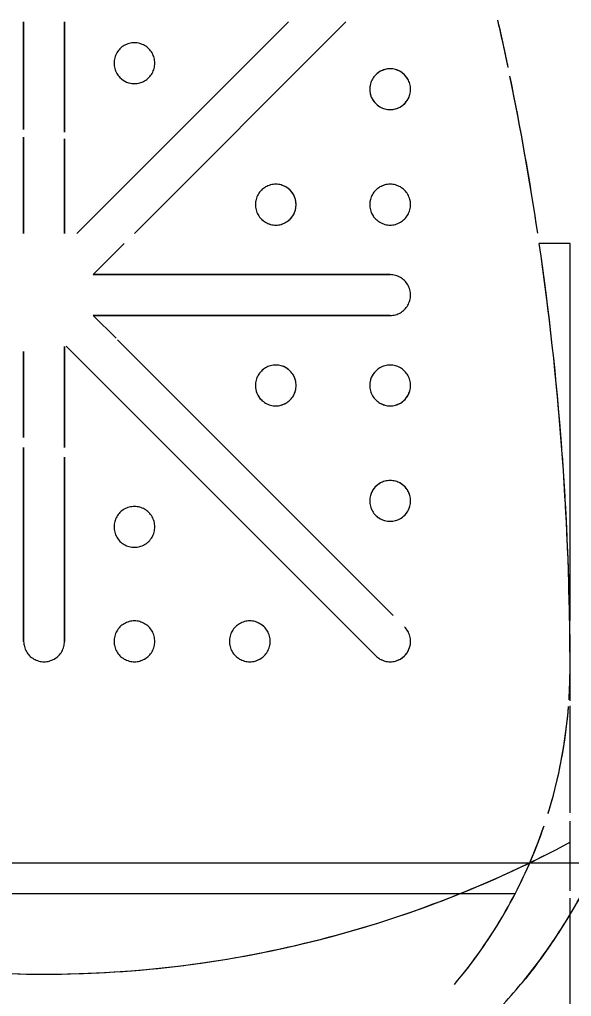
# Model space of a CAD drawing. Header units: inches. Extents: x -11331628 to 26860, y -6840660 to 4773.
# Drawn here: x 2371.128 to 2372.819, y -2145.606 to -2142.614 of the extents above; entities that cross this region are included whole.
import ezdxf
from ezdxf import colors
from ezdxf.entities.mleader import LeaderData, LeaderLine
from ezdxf.math import Vec2, Vec3

# ---------------------------------------------------------------- set-up
doc = ezdxf.new("R2010")
doc.units = ezdxf.units.IN
doc.header["$LTSCALE"] = 0.5
doc.header["$MEASUREMENT"] = 0
doc.layers.get('Defpoints').update_dxf_attribs({"color": 140})
doc.layers.add('A-HATH', color=9, linetype='Continuous')
doc.layers.add('DETL-1', color=9, linetype='Continuous')
doc.layers.add('Q-SPCQ', color=91, linetype='Continuous', lineweight=18)
doc.layers.add('TEXT 3', color=41, linetype='Continuous', lineweight=15)
doc.styles.add('TEXT-ITALIC', font='ariali.ttf')

# ---------------------------------------------------------------- blocks, each defined once
blk = doc.blocks.new('QF_Nespresso - COFFEE MAKER - Vertuo XN910840 - QF_Nespresso - COFFEE MAKER - Vertuo XN910840-8075423-L1 Overall Plan')
at = {"layer": 'Q-SPCQ'}
for p, q in [((-0.1744, -1.5739), (-0.1744, -1.2435)), ((-0.1744, -1.2435), (-0.1744, -1.5739)), ((-0.0494, -1.2435), (-0.0494, -1.5812)), ((-0.0494, -1.5812), (-0.0494, -1.2435)), ((-0.0114, -1.8915), (0.6367, -1.2435)), ((0.6367, -1.2435), (-0.0114, -1.8915)), ((0.8134, -1.2435), (0.1654, -1.8915)), ((0.1654, -1.8915), (0.8134, -1.2435)), ((-0.1744, -1.8915), (-0.1744, -1.5967)), ((-0.1744, -1.5967), (-0.1744, -1.8915)), ((-0.0494, -1.6015), (-0.0494, -1.8915)), ((-0.0494, -1.8915), (-0.0494, -1.6015)), ((0.1339, -1.923), (0.039, -2.018)), ((0.039, -2.018), (0.1339, -1.923)), ((1.5, -1.923), (1.4057, -1.923)), ((1.5, -3.0768), (1.5, -1.923)), ((1.5, -3.0769), (1.5, -1.923)), ((0.039, -2.018), (0.9487, -2.018)), ((0.9487, -2.018), (0.039, -2.018)), ((0.9487, -2.143), (0.039, -2.143)), ((0.039, -2.143), (0.1088, -2.2128)), ((0.1088, -2.2128), (0.039, -2.143)), ((0.039, -2.143), (0.9487, -2.143)), ((-0.0494, -2.2379), (-0.0494, -2.5474)), ((-0.0494, -2.5474), (-0.0494, -2.2379)), ((0.9045, -3.1853), (-0.0436, -2.2372)), ((-0.0436, -2.2372), (0.9045, -3.1853)), ((0.1136, -2.2176), (0.9582, -3.0622)), ((0.9582, -3.0622), (0.1136, -2.2176)), ((-0.1744, -2.5164), (-0.1744, -2.2534)), ((-0.1744, -2.2534), (-0.1744, -2.5164)), ((-0.1744, -3.1411), (-0.1744, -2.5474)), ((-0.1744, -2.5474), (-0.1744, -3.1411)), ((-0.0494, -2.5766), (-0.0494, -3.1411)), ((-0.0494, -3.1411), (-0.0494, -2.5766)), ((1.5, -3.1948), (1.5, -3.1202)), ((1.5, -3.3235), (1.5, -3.1203)), ((1.5, -3.3233), (1.5, -3.2237)), ((1.5, -3.666), (1.5, -3.3388)), ((1.5, -3.6662), (1.5, -3.339)), ((1.5, -3.9048), (1.5, -3.6915)), ((1.5, -3.9051), (1.5, -3.6917)), ((-1.5613, -3.8191), (1.5613, -3.8191)), ((1.3315, -3.9146), (-1.3315, -3.9146)), ((1.5, -4.6867), (1.5, -3.9274)), ((1.5, -4.6867), (1.5, -3.9277))]:
    blk.add_line(p, q, dxfattribs=at)
for centre, radius, start, end in [((-7.5213, -3.2237), 9.0213, 12.21284, 12.70941), ((0.165, -1.3703), 0.0625, 120, 135), ((0.165, -1.3703), 0.0625, 120, 135), ((0.165, -1.3703), 0.0625, 105, 120), ((0.165, -1.3703), 0.0625, 105, 120), ((0.165, -1.3703), 0.0625, 90, 105), ((0.165, -1.3703), 0.0625, 90, 105), ((0.165, -1.3703), 0.0625, 75, 90), ((0.165, -1.3703), 0.0625, 75, 90), ((0.165, -1.3703), 0.0625, 60, 75), ((0.165, -1.3703), 0.0625, 60, 75), ((0.165, -1.3703), 0.0625, 45, 60), ((0.165, -1.3703), 0.0625, 45, 60), ((0.165, -1.3703), 0.0625, 150, 165), ((0.165, -1.3703), 0.0625, 150, 165), ((0.165, -1.3703), 0.0625, 135, 150), ((0.165, -1.3703), 0.0625, 135, 150), ((0.165, -1.3703), 0.0625, 30, 45), ((0.165, -1.3703), 0.0625, 30, 45), ((0.165, -1.3703), 0.0625, 15, 30), ((0.165, -1.3703), 0.0625, 15, 30), ((-7.5213, -3.2237), 9.0213, 11.79441, 12.17591), ((0.165, -1.3703), 0.0625, 165, 180), ((0.165, -1.3703), 0.0625, 165, 180), ((0.165, -1.3703), 0.0625, 180, 195), ((0.165, -1.3703), 0.0625, 180, 195), ((0.165, -1.3703), 0.0625, 360, 15), ((0.165, -1.3703), 0.0625, 360, 15), ((0.165, -1.3703), 0.0625, 345, 360), ((0.165, -1.3703), 0.0625, 345, 360), ((0.165, -1.3703), 0.0625, 195, 210), ((0.165, -1.3703), 0.0625, 195, 210), ((0.165, -1.3703), 0.0625, 210, 225), ((0.165, -1.3703), 0.0625, 210, 225), ((0.165, -1.3703), 0.0625, 315, 330), ((0.165, -1.3703), 0.0625, 315, 330), ((0.165, -1.3703), 0.0625, 330, 345), ((0.165, -1.3703), 0.0625, 330, 345), ((0.9487, -1.45), 0.0625, 135, 150), ((0.9487, -1.45), 0.0625, 135, 150), ((0.9487, -1.45), 0.0625, 90, 135), ((0.9487, -1.45), 0.0625, 120, 135), ((0.9487, -1.45), 0.0625, 105, 120), ((0.9487, -1.45), 0.0625, 90, 105), ((0.9487, -1.45), 0.0625, 75, 90), ((0.9487, -1.45), 0.0625, 30, 90), ((0.9487, -1.45), 0.0625, 60, 75), ((0.9487, -1.45), 0.0625, 45, 60), ((0.9487, -1.45), 0.0625, 30, 45), ((0.165, -1.3703), 0.0625, 225, 240), ((0.165, -1.3703), 0.0625, 225, 270), ((0.165, -1.3703), 0.0625, 240, 255), ((0.165, -1.3703), 0.0625, 255, 270), ((0.165, -1.3703), 0.0625, 270, 285), ((0.165, -1.3703), 0.0625, 270, 285), ((0.165, -1.3703), 0.0625, 285, 300), ((0.165, -1.3703), 0.0625, 285, 300), ((0.165, -1.3703), 0.0625, 300, 315), ((0.165, -1.3703), 0.0625, 300, 315), ((0.9487, -1.45), 0.0625, 165, 180), ((0.9487, -1.45), 0.0625, 165, 240), ((0.9487, -1.45), 0.0625, 150, 165), ((0.9487, -1.45), 0.0625, 150, 165), ((0.9487, -1.45), 0.0625, 15, 30), ((0.9487, -1.45), 0.0625, 15, 30), ((0.9487, -1.45), 0.0625, 0, 15), ((0.9487, -1.45), 0.0625, 360, 15), ((-7.5213, -3.2237), 9.0213, 8.49842, 11.59633), ((0.9487, -1.45), 0.0625, 180, 195), ((0.9487, -1.45), 0.0625, 345, 0), ((0.9487, -1.45), 0.0625, 345, 360), ((0.9487, -1.45), 0.0625, 195, 210), ((0.9487, -1.45), 0.0625, 210, 225), ((0.9487, -1.45), 0.0625, 225, 240), ((0.9487, -1.45), 0.0625, 270, 345), ((0.9487, -1.45), 0.0625, 300, 315), ((0.9487, -1.45), 0.0625, 315, 330), ((0.9487, -1.45), 0.0625, 330, 345), ((0.9487, -1.45), 0.0625, 240, 255), ((0.9487, -1.45), 0.0625, 240, 270), ((0.9487, -1.45), 0.0625, 255, 270), ((0.9487, -1.45), 0.0625, 270, 285), ((0.9487, -1.45), 0.0625, 285, 300), ((0.5982, -1.8036), 0.0625, 120, 150), ((0.5982, -1.8036), 0.0625, 135, 150), ((0.5982, -1.8036), 0.0625, 120, 135), ((0.5982, -1.8036), 0.0625, 105, 120), ((0.5982, -1.8036), 0.0625, 105, 120), ((0.5982, -1.8036), 0.0625, 90, 105), ((0.5982, -1.8036), 0.0625, 90, 105), ((0.5982, -1.8036), 0.0625, 75, 90), ((0.5982, -1.8036), 0.0625, 330, 90), ((0.5982, -1.8036), 0.0625, 60, 75), ((0.5982, -1.8036), 0.0625, 45, 60), ((0.5982, -1.8036), 0.0625, 30, 45), ((0.9487, -1.8036), 0.0625, 135, 150), ((0.9487, -1.8036), 0.0625, 135, 150), ((0.9487, -1.8036), 0.0625, 120, 135), ((0.9487, -1.8036), 0.0625, 120, 135), ((0.9487, -1.8036), 0.0625, 90, 120), ((0.9487, -1.8036), 0.0625, 105, 120), ((0.9487, -1.8036), 0.0625, 90, 105), ((0.9487, -1.8036), 0.0625, 75, 90), ((0.9487, -1.8036), 0.0625, 75, 90), ((0.9487, -1.8036), 0.0625, 60, 75), ((0.9487, -1.8036), 0.0625, 60, 75), ((0.9487, -1.8036), 0.0625, 45, 60), ((0.9487, -1.8036), 0.0625, 45, 60), ((0.9487, -1.8036), 0.0625, 30, 45), ((0.9487, -1.8036), 0.0625, 30, 45), ((0.5982, -1.8036), 0.0625, 165, 180), ((0.5982, -1.8036), 0.0625, 165, 180), ((0.5982, -1.8036), 0.0625, 150, 165), ((0.5982, -1.8036), 0.0625, 150, 165), ((0.5982, -1.8036), 0.0625, 15, 30), ((0.5982, -1.8036), 0.0625, 360, 15), ((0.9487, -1.8036), 0.0625, 150, 180), ((0.9487, -1.8036), 0.0625, 165, 180), ((0.9487, -1.8036), 0.0625, 150, 165), ((0.9487, -1.8036), 0.0625, 15, 30), ((0.9487, -1.8036), 0.0625, 15, 30), ((0.9487, -1.8036), 0.0625, 0, 15), ((0.9487, -1.8036), 0.0625, 345, 15), ((0.5982, -1.8036), 0.0625, 180, 195), ((0.5982, -1.8036), 0.0625, 180, 195), ((0.5982, -1.8036), 0.0625, 195, 210), ((0.5982, -1.8036), 0.0625, 195, 210), ((0.5982, -1.8036), 0.0625, 330, 345), ((0.5982, -1.8036), 0.0625, 345, 360), ((0.9487, -1.8036), 0.0625, 180, 195), ((0.9487, -1.8036), 0.0625, 180, 195), ((0.9487, -1.8036), 0.0625, 195, 210), ((0.9487, -1.8036), 0.0625, 195, 225), ((0.9487, -1.8036), 0.0625, 330, 345), ((0.9487, -1.8036), 0.0625, 330, 345), ((0.9487, -1.8036), 0.0625, 345, 0), ((0.5982, -1.8036), 0.0625, 210, 225), ((0.5982, -1.8036), 0.0625, 210, 225), ((0.5982, -1.8036), 0.0625, 225, 240), ((0.5982, -1.8036), 0.0625, 225, 255), ((0.5982, -1.8036), 0.0625, 270, 330), ((0.5982, -1.8036), 0.0625, 300, 315), ((0.5982, -1.8036), 0.0625, 315, 330), ((0.9487, -1.8036), 0.0625, 210, 225), ((0.9487, -1.8036), 0.0625, 225, 240), ((0.9487, -1.8036), 0.0625, 225, 240), ((0.9487, -1.8036), 0.0625, 300, 315), ((0.9487, -1.8036), 0.0625, 300, 315), ((0.9487, -1.8036), 0.0625, 315, 330), ((0.9487, -1.8036), 0.0625, 315, 330), ((0.5982, -1.8036), 0.0625, 240, 255), ((0.5982, -1.8036), 0.0625, 255, 270), ((0.5982, -1.8036), 0.0625, 255, 270), ((0.5982, -1.8036), 0.0625, 270, 285), ((0.5982, -1.8036), 0.0625, 285, 300), ((0.9487, -1.8036), 0.0625, 240, 255), ((0.9487, -1.8036), 0.0625, 240, 255), ((0.9487, -1.8036), 0.0625, 255, 270), ((0.9487, -1.8036), 0.0625, 255, 270), ((0.9487, -1.8036), 0.0625, 270, 285), ((0.9487, -1.8036), 0.0625, 270, 285), ((0.9487, -1.8036), 0.0625, 285, 300), ((0.9487, -1.8036), 0.0625, 285, 300), ((-7.5213, -3.2237), 9.0213, 4.2957, 8.29009), ((-7.5213, -3.2237), 9.0213, 0.18473, 8), ((0.9487, -2.0805), 0.0625, 75, 90), ((0.9487, -2.0805), 0.0625, 75, 90), ((0.9487, -2.0805), 0.0625, 60, 75), ((0.9487, -2.0805), 0.0625, 60, 75), ((0.9487, -2.0805), 0.0625, 45, 60), ((0.9487, -2.0805), 0.0625, 45, 60), ((0.9487, -2.0805), 0.0625, 30, 45), ((0.9487, -2.0805), 0.0625, 30, 45), ((0.9487, -2.0805), 0.0625, 15, 30), ((0.9487, -2.0805), 0.0625, 15, 30), ((0.9487, -2.0805), 0.0625, 0, 15), ((0.9487, -2.0805), 0.0625, 345, 15), ((0.9487, -2.0805), 0.0625, 345, 0), ((0.9487, -2.0805), 0.0625, 315, 330), ((0.9487, -2.0805), 0.0625, 315, 330), ((0.9487, -2.0805), 0.0625, 330, 345), ((0.9487, -2.0805), 0.0625, 330, 345), ((0.9487, -2.0805), 0.0625, 270, 285), ((0.9487, -2.0805), 0.0625, 270, 285), ((0.9487, -2.0805), 0.0625, 285, 300), ((0.9487, -2.0805), 0.0625, 285, 300), ((0.9487, -2.0805), 0.0625, 300, 315), ((0.9487, -2.0805), 0.0625, 300, 315), ((0.5982, -2.3574), 0.0625, 105, 135), ((0.5982, -2.3574), 0.0625, 120, 135), ((0.5982, -2.3574), 0.0625, 105, 120), ((0.5982, -2.3574), 0.0625, 90, 105), ((0.5982, -2.3574), 0.0625, 90, 105), ((0.5982, -2.3574), 0.0625, 75, 90), ((0.5982, -2.3574), 0.0625, 270, 90), ((0.5982, -2.3574), 0.0625, 60, 75), ((0.5982, -2.3574), 0.0625, 45, 60), ((0.9487, -2.3574), 0.0625, 120, 135), ((0.9487, -2.3574), 0.0625, 120, 135), ((0.9487, -2.3574), 0.0625, 90, 120), ((0.9487, -2.3574), 0.0625, 105, 120), ((0.9487, -2.3574), 0.0625, 90, 105), ((0.9487, -2.3574), 0.0625, 75, 90), ((0.9487, -2.3574), 0.0625, 60, 90), ((0.9487, -2.3574), 0.0625, 60, 75), ((0.9487, -2.3574), 0.0625, 45, 60), ((0.9487, -2.3574), 0.0625, 30, 60), ((0.5982, -2.3574), 0.0625, 150, 165), ((0.5982, -2.3574), 0.0625, 150, 165), ((0.5982, -2.3574), 0.0625, 135, 150), ((0.5982, -2.3574), 0.0625, 135, 150), ((0.5982, -2.3574), 0.0625, 30, 45), ((0.5982, -2.3574), 0.0625, 15, 30), ((0.9487, -2.3574), 0.0625, 135, 180), ((0.9487, -2.3574), 0.0625, 150, 165), ((0.9487, -2.3574), 0.0625, 135, 150), ((0.9487, -2.3574), 0.0625, 30, 45), ((0.9487, -2.3574), 0.0625, 15, 30), ((0.9487, -2.3574), 0.0625, 15, 30), ((0.5982, -2.3574), 0.0625, 165, 180), ((0.5982, -2.3574), 0.0625, 165, 180), ((0.5982, -2.3574), 0.0625, 180, 195), ((0.5982, -2.3574), 0.0625, 180, 225), ((0.5982, -2.3574), 0.0625, 360, 15), ((0.5982, -2.3574), 0.0625, 345, 360), ((0.9487, -2.3574), 0.0625, 165, 180), ((0.9487, -2.3574), 0.0625, 180, 195), ((0.9487, -2.3574), 0.0625, 180, 195), ((0.9487, -2.3574), 0.0625, 0, 15), ((0.9487, -2.3574), 0.0625, 360, 15), ((0.9487, -2.3574), 0.0625, 345, 0), ((0.9487, -2.3574), 0.0625, 345, 360), ((0.5982, -2.3574), 0.0625, 195, 210), ((0.5982, -2.3574), 0.0625, 210, 225), ((0.5982, -2.3574), 0.0625, 315, 330), ((0.5982, -2.3574), 0.0625, 330, 345), ((0.9487, -2.3574), 0.0625, 195, 210), ((0.9487, -2.3574), 0.0625, 195, 210), ((0.9487, -2.3574), 0.0625, 210, 225), ((0.9487, -2.3574), 0.0625, 210, 225), ((0.9487, -2.3574), 0.0625, 300, 345), ((0.9487, -2.3574), 0.0625, 315, 330), ((0.9487, -2.3574), 0.0625, 330, 345), ((0.5982, -2.3574), 0.0625, 225, 240), ((0.5982, -2.3574), 0.0625, 225, 240), ((0.5982, -2.3574), 0.0625, 240, 255), ((0.5982, -2.3574), 0.0625, 240, 255), ((0.5982, -2.3574), 0.0625, 255, 270), ((0.5982, -2.3574), 0.0625, 255, 270), ((0.5982, -2.3574), 0.0625, 270, 285), ((0.5982, -2.3574), 0.0625, 285, 300), ((0.5982, -2.3574), 0.0625, 300, 315), ((0.9487, -2.3574), 0.0625, 225, 240), ((0.9487, -2.3574), 0.0625, 225, 240), ((0.9487, -2.3574), 0.0625, 240, 255), ((0.9487, -2.3574), 0.0625, 240, 270), ((0.9487, -2.3574), 0.0625, 255, 270), ((0.9487, -2.3574), 0.0625, 270, 300), ((0.9487, -2.3574), 0.0625, 270, 285), ((0.9487, -2.3574), 0.0625, 285, 300), ((0.9487, -2.3574), 0.0625, 300, 315), ((-7.5213, -3.2237), 9.0213, 0.93276, 4.14505), ((0.9487, -2.711), 0.0625, 90, 165), ((0.9487, -2.711), 0.0625, 120, 135), ((0.9487, -2.711), 0.0625, 105, 120), ((0.9487, -2.711), 0.0625, 90, 105), ((0.9487, -2.711), 0.0625, 75, 90), ((0.9487, -2.711), 0.0625, 15, 90), ((0.9487, -2.711), 0.0625, 60, 75), ((0.9487, -2.711), 0.0625, 45, 60), ((0.9487, -2.711), 0.0625, 150, 165), ((0.9487, -2.711), 0.0625, 135, 150), ((0.9487, -2.711), 0.0625, 30, 45), ((0.9487, -2.711), 0.0625, 15, 30), ((0.9487, -2.711), 0.0625, 165, 180), ((0.9487, -2.711), 0.0625, 165, 195), ((0.9487, -2.711), 0.0625, 180, 195), ((0.9487, -2.711), 0.0625, 0, 15), ((0.9487, -2.711), 0.0625, 360, 15), ((0.9487, -2.711), 0.0625, 345, 0), ((0.9487, -2.711), 0.0625, 345, 0), ((0.165, -2.7906), 0.0625, 135, 150), ((0.165, -2.7906), 0.0625, 135, 150), ((0.165, -2.7906), 0.0625, 120, 135), ((0.165, -2.7906), 0.0625, 120, 135), ((0.165, -2.7906), 0.0625, 105, 120), ((0.165, -2.7906), 0.0625, 105, 120), ((0.165, -2.7906), 0.0625, 90, 105), ((0.165, -2.7906), 0.0625, 90, 105), ((0.165, -2.7906), 0.0625, 75, 90), ((0.165, -2.7906), 0.0625, 75, 90), ((0.165, -2.7906), 0.0625, 60, 75), ((0.165, -2.7906), 0.0625, 60, 75), ((0.165, -2.7906), 0.0625, 45, 60), ((0.165, -2.7906), 0.0625, 45, 60), ((0.165, -2.7906), 0.0625, 30, 45), ((0.165, -2.7906), 0.0625, 30, 45), ((0.9487, -2.711), 0.0625, 195, 210), ((0.9487, -2.711), 0.0625, 195, 210), ((0.9487, -2.711), 0.0625, 210, 225), ((0.9487, -2.711), 0.0625, 210, 225), ((0.9487, -2.711), 0.0625, 300, 345), ((0.9487, -2.711), 0.0625, 315, 330), ((0.9487, -2.711), 0.0625, 330, 345), ((0.165, -2.7906), 0.0625, 165, 180), ((0.165, -2.7906), 0.0625, 165, 180), ((0.165, -2.7906), 0.0625, 150, 165), ((0.165, -2.7906), 0.0625, 150, 165), ((0.165, -2.7906), 0.0625, 15, 30), ((0.165, -2.7906), 0.0625, 15, 30), ((0.165, -2.7906), 0.0625, 360, 15), ((0.165, -2.7906), 0.0625, 360, 15), ((0.9487, -2.711), 0.0625, 225, 240), ((0.9487, -2.711), 0.0625, 225, 270), ((0.9487, -2.711), 0.0625, 240, 255), ((0.9487, -2.711), 0.0625, 255, 270), ((0.9487, -2.711), 0.0625, 270, 300), ((0.9487, -2.711), 0.0625, 270, 285), ((0.9487, -2.711), 0.0625, 285, 300), ((0.9487, -2.711), 0.0625, 300, 315), ((0.165, -2.7906), 0.0625, 180, 195), ((0.165, -2.7906), 0.0625, 180, 195), ((0.165, -2.7906), 0.0625, 195, 210), ((0.165, -2.7906), 0.0625, 195, 210), ((0.165, -2.7906), 0.0625, 330, 345), ((0.165, -2.7906), 0.0625, 330, 345), ((0.165, -2.7906), 0.0625, 345, 360), ((0.165, -2.7906), 0.0625, 345, 360), ((0.165, -2.7906), 0.0625, 210, 225), ((0.165, -2.7906), 0.0625, 210, 225), ((0.165, -2.7906), 0.0625, 225, 240), ((0.165, -2.7906), 0.0625, 225, 240), ((0.165, -2.7906), 0.0625, 300, 315), ((0.165, -2.7906), 0.0625, 300, 315), ((0.165, -2.7906), 0.0625, 315, 330), ((0.165, -2.7906), 0.0625, 315, 330), ((0.165, -2.7906), 0.0625, 240, 255), ((0.165, -2.7906), 0.0625, 240, 255), ((0.165, -2.7906), 0.0625, 255, 270), ((0.165, -2.7906), 0.0625, 255, 270), ((0.165, -2.7906), 0.0625, 270, 285), ((0.165, -2.7906), 0.0625, 270, 285), ((0.165, -2.7906), 0.0625, 285, 300), ((0.165, -2.7906), 0.0625, 285, 300), ((0.165, -3.1411), 0.0625, 105, 120), ((0.165, -3.1411), 0.0625, 105, 120), ((0.165, -3.1411), 0.0625, 90, 105), ((0.165, -3.1411), 0.0625, 90, 105), ((0.165, -3.1411), 0.0625, 75, 90), ((0.165, -3.1411), 0.0625, 75, 90), ((0.165, -3.1411), 0.0625, 60, 75), ((0.165, -3.1411), 0.0625, 60, 75), ((0.5186, -3.1411), 0.0625, 105, 120), ((0.5186, -3.1411), 0.0625, 105, 120), ((0.5186, -3.1411), 0.0625, 90, 105), ((0.5186, -3.1411), 0.0625, 90, 105), ((0.5186, -3.1411), 0.0625, 75, 90), ((0.5186, -3.1411), 0.0625, 75, 90), ((0.5186, -3.1411), 0.0625, 60, 75), ((0.5186, -3.1411), 0.0625, 45, 75), ((0.165, -3.1411), 0.0625, 150, 165), ((0.165, -3.1411), 0.0625, 150, 165), ((0.165, -3.1411), 0.0625, 135, 150), ((0.165, -3.1411), 0.0625, 135, 150), ((0.165, -3.1411), 0.0625, 120, 135), ((0.165, -3.1411), 0.0625, 120, 135), ((0.165, -3.1411), 0.0625, 45, 60), ((0.165, -3.1411), 0.0625, 45, 60), ((0.165, -3.1411), 0.0625, 30, 45), ((0.165, -3.1411), 0.0625, 30, 45), ((0.165, -3.1411), 0.0625, 15, 30), ((0.165, -3.1411), 0.0625, 15, 30), ((0.5186, -3.1411), 0.0625, 150, 165), ((0.5186, -3.1411), 0.0625, 150, 165), ((0.5186, -3.1411), 0.0625, 135, 150), ((0.5186, -3.1411), 0.0625, 135, 150), ((0.5186, -3.1411), 0.0625, 120, 135), ((0.5186, -3.1411), 0.0625, 120, 135), ((0.5186, -3.1411), 0.0625, 45, 60), ((0.5186, -3.1411), 0.0625, 30, 45), ((0.5186, -3.1411), 0.0625, 30, 45), ((0.5186, -3.1411), 0.0625, 15, 30), ((0.5186, -3.1411), 0.0625, 15, 30), ((0.9487, -3.1411), 0.0625, 30, 45), ((0.9487, -3.1411), 0.0625, 30, 45), ((0.9487, -3.1411), 0.0625, 15, 30), ((0.9487, -3.1411), 0.0625, 15, 30), ((-0.1119, -3.1411), 0.0625, 180, 195), ((-0.1119, -3.1411), 0.0625, 180, 195), ((-0.1119, -3.1411), 0.0625, 345, 0), ((-0.1119, -3.1411), 0.0625, 345, 360), ((0.165, -3.1411), 0.0625, 165, 180), ((0.165, -3.1411), 0.0625, 165, 180), ((0.165, -3.1411), 0.0625, 180, 195), ((0.165, -3.1411), 0.0625, 180, 195), ((0.165, -3.1411), 0.0625, 0, 15), ((0.165, -3.1411), 0.0625, 360, 15), ((0.165, -3.1411), 0.0625, 345, 360), ((0.165, -3.1411), 0.0625, 345, 360), ((0.5186, -3.1411), 0.0625, 165, 180), ((0.5186, -3.1411), 0.0625, 165, 180), ((0.5186, -3.1411), 0.0625, 180, 195), ((0.5186, -3.1411), 0.0625, 180, 195), ((0.5186, -3.1411), 0.0625, 0, 15), ((0.5186, -3.1411), 0.0625, 360, 15), ((0.5186, -3.1411), 0.0625, 345, 0), ((0.5186, -3.1411), 0.0625, 345, 360), ((0.9487, -3.1411), 0.0625, 300, 0), ((0.9487, -3.1411), 0.0625, 0, 15), ((0.9487, -3.1411), 0.0625, 360, 15), ((0.9487, -3.1411), 0.0625, 345, 0), ((-7.5213, -3.2237), 9.0213, 0.18407, 0.65348), ((-0.1119, -3.1411), 0.0625, 195, 210), ((-0.1119, -3.1411), 0.0625, 195, 210), ((-0.1119, -3.1411), 0.0625, 330, 345), ((-0.1119, -3.1411), 0.0625, 330, 345), ((0.165, -3.1411), 0.0625, 195, 210), ((0.165, -3.1411), 0.0625, 195, 210), ((0.165, -3.1411), 0.0625, 330, 345), ((0.165, -3.1411), 0.0625, 330, 345), ((0.5186, -3.1411), 0.0625, 195, 210), ((0.5186, -3.1411), 0.0625, 195, 210), ((0.5186, -3.1411), 0.0625, 330, 345), ((0.5186, -3.1411), 0.0625, 330, 345), ((0.9487, -3.1411), 0.0625, 330, 345), ((-0.1119, -3.1411), 0.0625, 210, 225), ((-0.1119, -3.1411), 0.0625, 210, 225), ((-0.1119, -3.1411), 0.0625, 225, 240), ((-0.1119, -3.1411), 0.0625, 225, 240), ((-0.1119, -3.1411), 0.0625, 240, 255), ((-0.1119, -3.1411), 0.0625, 240, 255), ((-0.1119, -3.1411), 0.0625, 255, 270), ((-0.1119, -3.1411), 0.0625, 255, 285), ((-0.1119, -3.1411), 0.0625, 270, 285), ((-0.1119, -3.1411), 0.0625, 285, 300), ((-0.1119, -3.1411), 0.0625, 285, 300), ((-0.1119, -3.1411), 0.0625, 300, 315), ((-0.1119, -3.1411), 0.0625, 300, 315), ((-0.1119, -3.1411), 0.0625, 315, 330), ((-0.1119, -3.1411), 0.0625, 315, 330), ((0.165, -3.1411), 0.0625, 210, 225), ((0.165, -3.1411), 0.0625, 210, 225), ((0.165, -3.1411), 0.0625, 225, 240), ((0.165, -3.1411), 0.0625, 225, 240), ((0.165, -3.1411), 0.0625, 240, 255), ((0.165, -3.1411), 0.0625, 240, 255), ((0.165, -3.1411), 0.0625, 255, 270), ((0.165, -3.1411), 0.0625, 255, 270), ((0.165, -3.1411), 0.0625, 270, 285), ((0.165, -3.1411), 0.0625, 270, 285), ((0.165, -3.1411), 0.0625, 285, 300), ((0.165, -3.1411), 0.0625, 285, 300), ((0.165, -3.1411), 0.0625, 300, 315), ((0.165, -3.1411), 0.0625, 300, 315), ((0.165, -3.1411), 0.0625, 315, 330), ((0.165, -3.1411), 0.0625, 315, 330), ((0.5186, -3.1411), 0.0625, 210, 225), ((0.5186, -3.1411), 0.0625, 210, 225), ((0.5186, -3.1411), 0.0625, 225, 240), ((0.5186, -3.1411), 0.0625, 225, 240), ((0.5186, -3.1411), 0.0625, 240, 255), ((0.5186, -3.1411), 0.0625, 240, 255), ((0.5186, -3.1411), 0.0625, 255, 270), ((0.5186, -3.1411), 0.0625, 255, 270), ((0.5186, -3.1411), 0.0625, 270, 300), ((0.5186, -3.1411), 0.0625, 270, 285), ((0.5186, -3.1411), 0.0625, 285, 300), ((0.5186, -3.1411), 0.0625, 300, 315), ((0.5186, -3.1411), 0.0625, 300, 315), ((0.5186, -3.1411), 0.0625, 315, 330), ((0.5186, -3.1411), 0.0625, 315, 330), ((0.9487, -3.1411), 0.0625, 225, 240), ((0.9487, -3.1411), 0.0625, 225, 240), ((0.9487, -3.1411), 0.0625, 240, 255), ((0.9487, -3.1411), 0.0625, 240, 300), ((0.9487, -3.1411), 0.0625, 255, 270), ((0.9487, -3.1411), 0.0625, 270, 285), ((0.9487, -3.1411), 0.0625, 285, 300), ((0.9487, -3.1411), 0.0625, 300, 315), ((0.9487, -3.1411), 0.0625, 315, 330), ((0, -3.2237), 1.5, 356.3273, 0), ((0, -3.2237), 1.5, 356.3834, 358.6987), ((0, -3.2237), 1.5, 345, 355.4794), ((0, -3.2237), 1.5, 350.8592, 355.5463), ((0, -3.2237), 1.5, 342.8345, 350.8592), ((0, -3.2237), 1.5, 342.7615, 345), ((0, -3.2237), 1.5, 332.5776, 341.2568), ((0, -3.2237), 1.5, 330, 341.0531), ((-0.1119, -0.7437), 3.4168, 245.8645, 298.1836), ((-0.1119, -0.7437), 3.4168, 284.405, 298.1836), ((0, -3.2237), 1.5, 319.7865, 330), ((-0.1119, -0.7437), 3.4168, 255.595, 270), ((-0.1119, -0.7437), 3.4168, 270, 284.405)]:
    blk.add_arc(centre, radius, start, end, dxfattribs=at)
for points in [[(1.2981, -1.3256), (1.2921, -1.298), (1.2861, -1.2705), (1.2799, -1.243)], [(1.3104, -1.3839), (1.3063, -1.3645), (1.3022, -1.345), (1.2981, -1.3256)], [(1.4011, -1.8913), (1.377, -1.7305), (1.3487, -1.5707), (1.3162, -1.4119)], [(1.1758, -4.1551), (1.2322, -4.0839), (1.2838, -4.0054), (1.3284, -3.9205)]]:
    blk.add_open_spline(points, degree=3, dxfattribs=at)
for points, knots in [([(-1.75, -3.0768), (-1.7489, -3.1809), (-1.7307, -3.3835), (-1.6564, -3.6677), (-1.5521, -3.8955), (-1.4456, -4.0672), (-1.3564, -4.1861), (-1.2564, -4.2974), (-1.1448, -4.4029), (-1.0242, -4.4989), (-0.8974, -4.582), (-0.762, -4.6536), (-0.6169, -4.7159), (-0.4662, -4.7657), (-0.3027, -4.8037), (-0.1213, -4.8251), (0.0805, -4.8273), (0.2775, -4.8085), (0.4657, -4.7673), (0.6541, -4.7026), (0.8322, -4.6197), (0.9932, -4.5225), (1.1454, -4.4041), (1.2833, -4.2709), (1.4025, -4.1296), (1.5072, -3.9724), (1.6244, -3.7483), (1.721, -3.458), (1.7487, -3.207), (1.75, -3.0768)], [0, 0, 0, 0, 0.055556, 0.111111, 0.166667, 0.194444, 0.222222, 0.25, 0.277778, 0.305556, 0.333333, 0.361111, 0.388889, 0.416667, 0.444444, 0.479167, 0.513889, 0.548611, 0.583333, 0.618056, 0.652778, 0.6875, 0.722222, 0.756944, 0.791667, 0.826389, 0.861111, 0.930556, 1, 1, 1, 1]), ([(1.6446, -3.6749), (1.6274, -3.7221), (1.5886, -3.8153), (1.517, -3.9523), (1.4376, -4.0775), (1.3806, -4.1531), (1.3526, -4.1872)], [0.1111111, 0.1111111, 0.1111111, 0.1111111, 0.1388889, 0.1666667, 0.1944444, 0.2187906, 0.2187906, 0.2187906, 0.2187906])]:
    blk.add_open_spline(points, degree=3, knots=knots, dxfattribs=at)
blk = doc.blocks.new('BAR')
at = {"layer": 'A-HATH', "true_color": 0xffffff, "transparency": 33554687}
h = blk.add_hatch(color=7, dxfattribs=at)
h.dxf.hatch_style = 1
h.paths.add_polyline_path([(3288.3465, 7783.0291), (3288.3465, 7843.0291), (3272.5228, 7843.0291), (3272.5225, 7960.9983), (3054.5387, 7960.9986), (3054.5392, 7783.0291), (3198.5286, 7783.023), (3198.5286, 7784.026), (3234.5286, 7784.025), (3234.5287, 7783.026)])
h.paths.add_polyline_path([(3078.5412, 7807.0336), (3078.5367, 7936.9983), (3248.5225, 7936.9983), (3248.527, 7807.0664), (3234.523, 7807.0666), (3234.5305, 7786.026), (3198.5286, 7786.026), (3198.5286, 7807.0384)], flags=16)

msp = doc.modelspace()

# ---------------------------------------------------------------- hatches: boundary and pattern name
at = {"layer": 'A-HATH', "true_color": 0xadadad, "transparency": 33554610}
h = msp.add_hatch(dxfattribs=at)
h.set_pattern_fill('ANSI37', color=253, scale=100)
h.set_pattern_definition([(45, (-1729.21, -5687.607), (-8.838835, 8.838835), []), (135, (-1729.21, -5687.607), (-8.838835, -8.838835), [])])
edge = h.paths.add_edge_path()
edge.add_line((2571.3851, -2090.9787), (2561.0297, -2064.1997))
edge.add_line((2561.0297, -2064.1997), (2571.3847, -2060.1234))
edge.add_line((2571.3847, -2060.1234), (2571.3847, -1951.2521))
edge.add_line((2571.3847, -1951.2521), (2424.0851, -1770.684))
edge.add_arc((1969.7217, -1170.2083), 753.0055, 264.4001612, 307.1137883, ccw=False)
edge.add_line((1896.2433, -1919.6202), (1896.2433, -1954.1919))
edge.add_line((1896.2433, -1954.1919), (2018.5422, -1954.1919))
edge.add_line((2018.5422, -1954.1919), (2018.5422, -1978.1919))
edge.add_line((2018.5422, -1978.1919), (1932.587, -1978.1919))
edge.add_line((1932.587, -1978.1919), (1932.587, -2315.705))
edge.add_line((1932.587, -2315.705), (2018.2433, -2315.7747))
edge.add_line((2018.2433, -2315.7747), (2018.2433, -2368.1729))
edge.add_line((2018.2433, -2368.1729), (2435.5273, -2368.1727))
edge.add_line((2435.5273, -2368.1727), (2435.4836, -2316.1256))
edge.add_line((2435.4836, -2316.1256), (2485.5265, -2316.1687))
edge.add_line((2485.5265, -2316.1687), (2485.5482, -2368.1727))
edge.add_line((2485.5482, -2368.1727), (2724.3618, -2368.1727))
edge.add_line((2724.3618, -2368.1727), (2724.3618, -2254.1699))
edge.add_line((2724.3618, -2254.1699), (2571.3851, -2254.171))
edge.add_line((2571.3851, -2254.171), (2571.3851, -2090.9787))
h.paths.add_polyline_path([(2252.5422, -2203.6752), (2490.5292, -2203.6752)], flags=16)

# ---------------------------------------------------------------- block references
at = {"layer": 'DETL-1', "rotation": 90}
msp.add_blockref('BAR', (10243.5404, -5228.2144, 215.0255), dxfattribs=at)

# ---------------------------------------------------------------- next in the draw order: leaders
at = {"layer": 'TEXT 3'}
ml = msp.add_multileader_mtext('Standard', dxfattribs=at)
ml.set_content("ZONE  VE (ELEV. 11.00') ", color=256, style='TEXT-ITALIC')
ml.set_leader_properties()
ml.build(insert=Vec2(0, 0))
ml.multileader.update_dxf_attribs({"leader_type": 2, "text_left_attachment_type": 2, "text_right_attachment_type": 2, "dogleg_length": 0.075, "arrow_head_size": 1.6, "scale": 40})
ctx = ml.context
ctx.base_point, ctx.scale, ctx.char_height, ctx.arrow_head_size, ctx.landing_gap_size, ctx.plane_origin, ctx.plane_x_axis, ctx.plane_y_axis = Vec3(24962.792, -19852.1303), 40, 2.4, 1.6, 0, Vec3(25012.4759, -19773.618), Vec3(0.087156, 0.996195), Vec3(-0.996195, 0.087156)
ctx.left_attachment, ctx.right_attachment = 2, 2
notes = []
notes.append((ctx, [(0, (0, 0, 0), (0, 0), (1, 0), 1, [])]))
ctx.mtext.insert, ctx.mtext.text_direction, ctx.mtext.rotation, ctx.mtext.flow_direction = Vec3(24961.2248, -19851.9932), Vec3(0.087156, 0.996195), 1.48353, 5
ctx.mtext.has_bg_fill, ctx.mtext.bg_color, ctx.mtext.bg_scale_factor, ctx.mtext.bg_transparency, ctx.mtext.use_window_bg_color = 1, -1027028792, 1.5, 0, 1
for ctx, leaders in notes:
    for number, flags, end, landing, length, lines in leaders:
        leader = LeaderData()
        leader.index, (leader.has_last_leader_line, leader.has_dogleg_vector, leader.attachment_direction) = number, flags
        leader.last_leader_point, leader.dogleg_vector, leader.dogleg_length = Vec3(end), Vec3(landing), length
        for number, points, colour, breaks in lines:
            line = LeaderLine()
            line.index, line.vertices, line.color, line.breaks = number, Vec3.list(points), colors.encode_raw_color(colour), breaks
            leader.lines.append(line)
        ctx.leaders.append(leader)

# ---------------------------------------------------------------- next in the draw order: hatches: boundary and pattern name
at = {"layer": 'A-HATH', "lineweight": 5, "true_color": 0xadadad, "transparency": 33554610}
h = msp.add_hatch(dxfattribs=at)
h.set_pattern_fill('AR-B88', color=253, scale=2.3)
h.set_pattern_definition([(0, (1822.999, -1735.121), (0, 18.4), []), (90, (1822.999, -1735.121), (-9.2, 18.4), [18.4, -18.4])])
edge = h.paths.add_edge_path()
edge.add_line((1746.7419, -3115.5297), (1659.5036, -3107.0145))
edge.add_arc((-1912.4879, -2695.9521), 3595.5661, 351.4680572, 353.4353168, ccw=False)
edge.add_line((1643.2871, -3229.393), (1779.0118, -3249.8678))
edge.add_line((1779.0118, -3249.8678), (1763.7725, -3332.2441))
edge.add_line((1763.7725, -3332.2441), (1819.8639, -3340.309))
edge.add_line((1819.8639, -3340.309), (1835.7993, -3258.1705))
edge.add_line((1835.7993, -3258.1705), (1924.3692, -3271.8848))
edge.add_arc((1894.3347, -3408.0557), 139.4438, -8.129099, 77.561731, ccw=False)
edge.add_arc((1505.3621, -3325.627), 536.8231, 339.461548, 349.030881, ccw=False)
edge.add_line((2008.0631, -3513.9638), (1978.9345, -3510.4886))
edge.add_line((1978.9345, -3510.4886), (1969.0302, -3568.7563))
edge.add_line((1969.0302, -3568.7563), (2045.4018, -3563.3561))
edge.add_line((2045.4018, -3563.3561), (2077.6809, -3518.1271))
edge.add_line((2077.6809, -3518.1271), (2127.3663, -3482.8234))
edge.add_line((2127.3663, -3482.8234), (2178.8563, -3455.4538))
edge.add_line((2178.8563, -3455.4538), (2230.7228, -3435.6198))
edge.add_line((2230.7228, -3435.6198), (2260.0482, -3430.8813))
edge.add_line((2260.0482, -3430.8813), (2269.5789, -3433.2444))
edge.add_line((2269.5789, -3433.2444), (2280.624, -3441.8015))
edge.add_line((2280.624, -3441.8015), (2286.6151, -3456.4014))
edge.add_line((2286.6151, -3456.4014), (2290.7893, -3475.4043))
edge.add_line((2290.7893, -3475.4043), (2294.3762, -3505.1663))
edge.add_line((2294.3762, -3505.1663), (2292.7856, -3546.398))
edge.add_line((2292.7856, -3546.398), (2359.577, -3541.8195))
edge.add_line((2359.577, -3541.8195), (2364.7047, -3460.8721))
edge.add_arc((2439.6926, -3469.4666), 75.4789, 99.938065, 173.461792, ccw=False)
edge.add_line((2426.6662, -3395.1202), (2585.3923, -3395.1398))
edge.add_line((2585.3923, -3395.1398), (2585.3931, -3392.6248))
edge.add_line((2585.3931, -3392.6248), (2507.3931, -3392.6248))
edge.add_line((2507.3931, -3392.6248), (2507.3931, -3391.1248))
edge.add_line((2507.3931, -3391.1248), (2585.4394, -3391.069))
edge.add_line((2585.4394, -3391.069), (2585.3468, -3338.8499))
edge.add_line((2585.3468, -3338.8499), (2507.8931, -3338.9058))
edge.add_line((2507.8931, -3338.9058), (2507.8931, -3337.4337))
edge.add_line((2507.8931, -3337.4337), (2585.3931, -3337.322))
edge.add_line((2585.3931, -3337.322), (2585.3931, -3284.8753))
edge.add_line((2585.3931, -3284.8753), (2507.3931, -3284.8753))
edge.add_line((2507.3931, -3284.8753), (2507.3931, -3283.3753))
edge.add_line((2507.3931, -3283.3753), (2585.3931, -3283.3753))
edge.add_line((2585.3931, -3283.3753), (2585.3931, -3281.1247))
edge.add_line((2585.3931, -3281.1247), (2507.4603, -3281.1246))
edge.add_line((2507.4603, -3281.1246), (2507.3931, -3247.1592))
edge.add_line((2507.3931, -3247.1592), (2501.3931, -3247.1592))
edge.add_line((2501.3931, -3247.1592), (2501.3931, -3245.1592))
edge.add_line((2501.3931, -3245.1592), (2411.1431, -3245.1592))
edge.add_line((2411.1431, -3245.1592), (2411.3931, -3281.2891))
edge.add_line((2411.3931, -3281.2891), (2194.1012, -3280.9602))
edge.add_arc((2207.2823, -2970.3886), 310.8512, 181.00734, 267.569753, ccw=False)
edge.add_line((1896.4791, -2975.8535), (1896.1725, -2515.5676))
edge.add_line((1896.1725, -2515.5676), (1896.2433, -2315.6935))
edge.add_line((1896.2433, -2315.6935), (1896.2433, -1919.6202))
edge.add_arc((1957.1962, -1221.8828), 700.3947, 247.7421146, 265.0074344, ccw=False)
edge.add_arc((961.0892, -2304.3659), 850.1089, -0.7638587, 30.7202934, ccw=False)
edge.add_line((1811.1226, -2315.699), (1811.1226, -2717.1059))
edge.add_line((1811.1226, -2717.1059), (1749.6189, -2717.1059))
edge.add_line((1749.6189, -2717.1059), (1739.1461, -2717.1059))
edge.add_line((1739.1461, -2717.1059), (1738.766, -2694.0561))
edge.add_line((1738.766, -2694.0561), (1683.0032, -2695.2165))
edge.add_line((1683.0032, -2695.2165), (1682.5053, -2730.9847))
edge.add_line((1682.5053, -2730.9847), (1681.8611, -2779.2627))
edge.add_line((1681.8611, -2779.2627), (1680.5312, -2804.3335))
edge.add_line((1680.5312, -2804.3335), (1736.3665, -2807.0254))
edge.add_line((1736.3665, -2807.0254), (1736.9844, -2788.0339))
edge.add_line((1736.9844, -2788.0339), (1748.5766, -2788.6489))
edge.add_line((1748.5766, -2788.6489), (1811.3726, -2788.6489))
edge.add_line((1811.3726, -2788.6489), (1811.3726, -3033.1304))
edge.add_arc((1720.8008, -3028.6361), 90.6832, 286.62235, 357.159252, ccw=False)

# ---------------------------------------------------------------- next in the draw order: block references
at = {"layer": 'Defpoints'}
msp.add_blockref('QF_Nespresso - COFFEE MAKER - Vertuo XN910840 - QF_Nespresso - COFFEE MAKER - Vertuo XN910840-8075423-L1 Overall Plan', (2371.3147, -2141.3776, 215.0255), dxfattribs=at)

doc.saveas('drawing.dxf')
